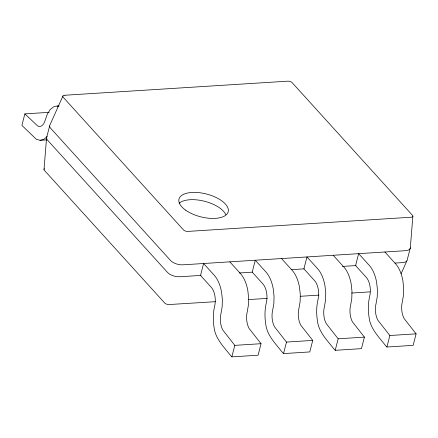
<?xml version="1.0" encoding="UTF-8"?>
<svg xmlns="http://www.w3.org/2000/svg" width="438" height="438" viewBox="0 0 438 438"><rect width="100%" height="100%" fill="white"/><g stroke="black" fill="none" stroke-linecap="round" stroke-linejoin="round"><path stroke-width="0.66" d="M44.008 169.561L46.57 137.828L49.631 125.909M394.988 263.079L402.5 262.603A9.258 4.292 14.4 0 0 407.247 259.805L410.307 247.881L412.87 216.153M49.078 112.347L24.856 113.885L21.9 125.399L36.349 139.273L40.061 140.308L46.789 139.881M231.844 356.877L234.801 345.363L222.838 330.11A13.89 7.079 86.4 0 1 221.031 313.345L222.175 306.688L222.367 299.521L221.595 292.332A27.78 14.158 86.4 0 0 214.297 275.327L203.588 263.512L200.527 275.436L211.236 287.246A13.89 7.079 86.4 0 1 214.604 306.255C213.005 313.154 212.945 320.293 214.04 327.268C215.272 338.536 223.572 346.551 230.18 355.043L231.844 356.877L258.081 355.213L261.037 343.693L249.08 328.445A13.89 7.079 86.4 0 1 247.273 311.675L248.417 305.023L248.609 297.851L247.837 290.662A27.78 14.158 86.4 0 0 240.539 273.657L229.83 261.847M283.528 353.592L286.485 342.078L274.522 326.825A13.89 7.079 86.4 0 1 272.715 310.06L273.865 303.403L274.057 296.236L273.279 289.047A27.78 14.158 86.4 0 0 265.986 272.042L255.272 260.232L252.211 272.151L262.926 283.961A13.89 7.079 86.4 0 1 266.288 302.97C264.689 309.869 264.629 317.008 265.724 323.983C266.961 335.251 275.261 343.266 281.864 351.758L283.528 353.592L309.77 351.928L312.727 340.408L300.764 325.16A13.89 7.079 86.4 0 1 298.957 308.39L300.107 301.738L300.298 294.571L299.521 287.377A27.78 14.158 86.4 0 0 292.228 270.372L281.514 258.562M335.218 350.307L338.174 338.793L326.211 323.545A13.89 7.079 86.4 0 1 324.405 306.775L325.549 300.118L325.741 292.951L324.969 285.762A27.78 14.158 86.4 0 0 317.67 268.757L306.961 256.947L303.901 268.866L314.61 280.681A13.89 7.079 86.4 0 1 317.977 299.691C316.378 306.584 316.318 313.723 317.413 320.698C318.645 331.966 326.945 339.981 333.553 348.473L335.218 350.307L361.454 348.643L364.411 337.123L352.453 321.875A13.89 7.079 86.4 0 1 350.646 305.105L351.791 298.453L351.982 291.286L351.21 284.092A27.78 14.158 86.4 0 0 343.912 267.087L333.203 255.277M386.902 347.027L389.858 335.508L377.895 320.26A13.89 7.079 86.4 0 1 376.089 303.49L377.238 296.833L377.43 289.666L376.653 282.477A27.78 14.158 86.4 0 0 369.36 265.472L358.645 253.662L355.585 265.587L366.299 277.396A13.89 7.079 86.4 0 1 369.661 296.406C368.062 303.299 368.002 310.438 369.097 317.419C370.334 328.681 378.635 336.696 385.237 345.193L386.902 347.027L413.144 345.358L416.1 333.838L404.137 318.59A13.89 7.079 86.4 0 1 402.33 301.82L403.48 295.168L403.672 288.001L402.894 280.807A27.78 14.158 86.4 0 0 395.602 263.802L384.887 251.992M62.941 95.993L50.009 124.846A9.258 4.292 14.4 0 0 50.709 128.339L170.678 260.61A9.258 4.292 14.4 0 0 182.914 264.826L405.566 250.678A9.258 4.292 14.4 0 0 410.307 247.881M401.093 273.755L406.869 260.862M47.008 136.771L43.696 139.454L40.061 140.308M57.093 106.095L59.114 105.963M201.026 275.403L179.854 276.75A9.258 4.292 14.4 0 1 167.617 272.535L47.649 140.259A9.258 4.292 14.4 0 1 46.948 136.771M239.268 272.978L252.25 272.151M291.177 269.677L304.153 268.855M342.401 266.424L356.061 265.554M215.441 301.689L168.57 304.574A3.833 1.774 14.4 0 1 164.989 303.337L44.107 170.054A3.833 1.774 14.4 0 1 44.561 168.767M248.138 299.614L267.207 298.398M300.583 296.28L318.974 295.113M351.665 293.033L370.055 291.867M234.801 345.363L261.037 343.693M286.485 342.078L312.727 340.408M338.174 338.793L364.411 337.123M389.858 335.508L416.1 333.838M24.856 113.885L37.646 125.925A13.89 7.079 86.4 0 0 45.366 119.656L47.386 113.968L50.146 109.631L53.458 106.949A27.78 14.158 86.4 0 1 58.331 106.226M179.115 203.243A25.404 11.771 14.4 0 1 204.064 201.141A25.404 11.771 14.4 0 1 225.833 214.697M65.027 95.232L63.953 95.396A3.833 1.774 14.4 0 0 62.88 96.924L183.768 230.207A3.833 1.774 14.4 0 0 187.349 231.445L411.698 217.188A3.833 1.774 14.4 0 0 412.771 215.66L291.889 82.371A3.833 1.774 14.4 0 0 288.308 81.139L65.027 95.232M185.559 210.109A25.404 11.771 14.4 0 0 227.322 213.596A25.404 11.771 14.4 0 0 197.877 192.539A25.404 11.771 14.4 0 0 185.559 210.109"/></g></svg>
